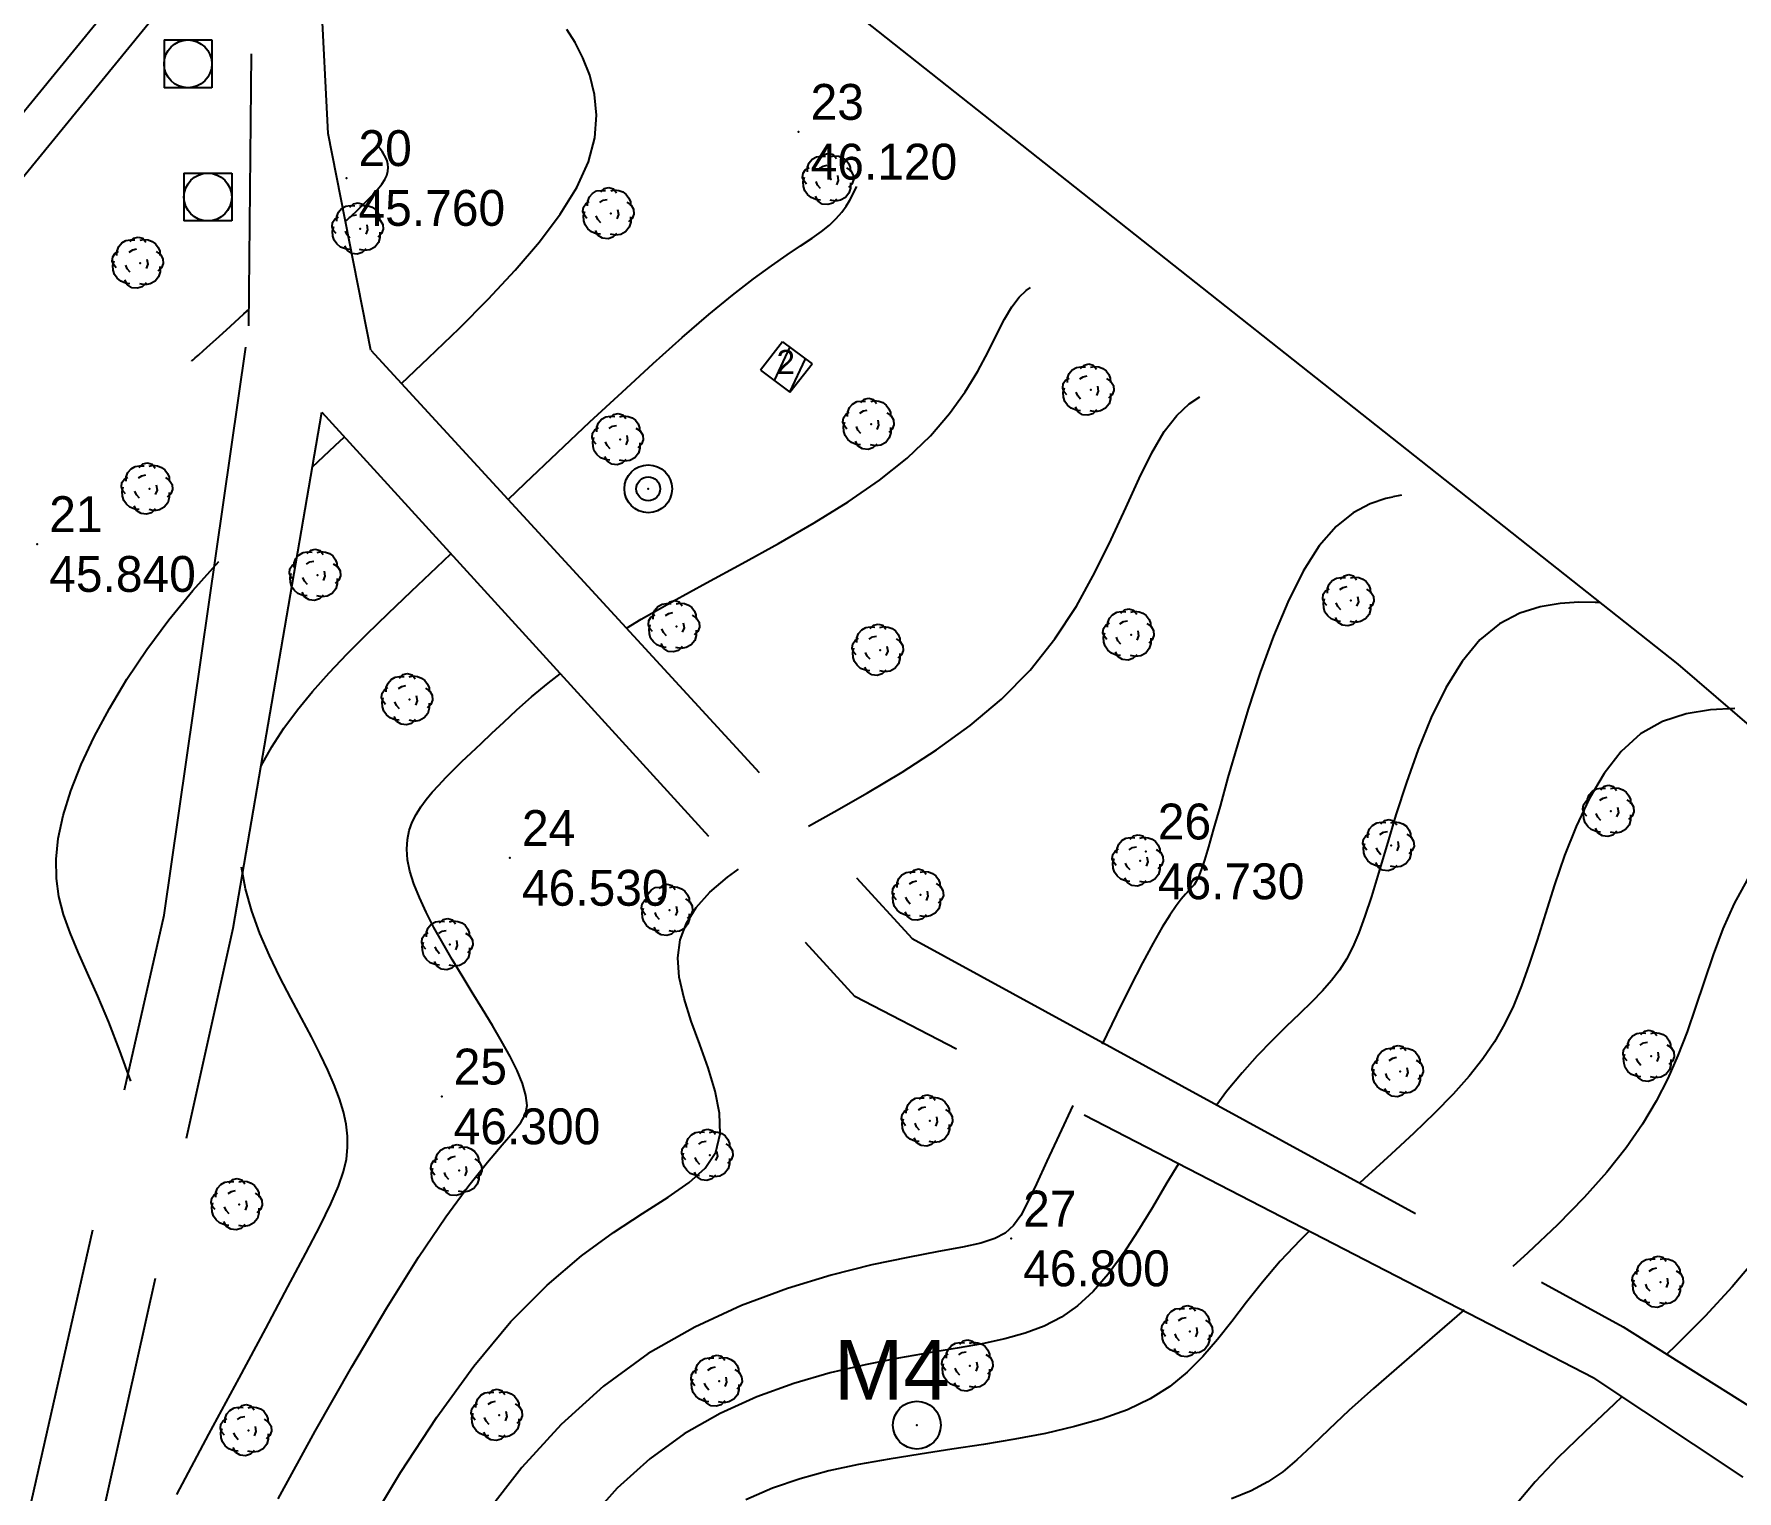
# Model space of a CAD drawing. Header units: metres. Extents: x 64 to 796628, y 142 to 671743.
# Drawn here: x 364392.7 to 364463.9, y 376417.8 to 376478.8 of the extents above; entities that cross this region are included whole.
import ezdxf
from ezdxf.enums import TextEntityAlignment as Align

# ---------------------------------------------------------------- set-up
doc = ezdxf.new("R2010")
doc.units = ezdxf.units.M
doc.header["$LTSCALE"] = 2
doc.linetypes.add('ACAD_ISO02W100', pattern=[15, 12, -3])
doc.linetypes.add('AXES', pattern=[50.8, 31.75, -6.35, 6.35, -6.35])
for name, color, linetype in [('Arbres', 100, 'Continuous'), ('CN_01_00', 32, 'Continuous'), ('CN_02_00', 26, 'Continuous'), ('construction', 1, 'Continuous'), ('piste', 7, 'ACAD_ISO02W100'), ('pointopo', 1, 'Continuous'), ('PUIT', 142, 'Continuous'), ('regard', 7, 'Continuous'), ('TopoAlt', 32, 'Continuous'), ('TOPOJIS', 32, 'Continuous'), ('TopoMat', 7, 'Continuous'), ('toponymie', 7, 'Continuous')]:
    doc.layers.add(name, color=color, linetype=linetype)
doc.layers.add('limite zone', color=7, linetype='AXES', lineweight=25)
doc.layers.add('ROUTE', color=7, linetype='Continuous', lineweight=25)

# ---------------------------------------------------------------- blocks, each defined once
blk = doc.blocks.new('A$C0E9032BD')
for p, q in [((-1, 1), (1, 1)), ((-1, 1), (-1, -1)), ((1, 1), (1, -1)), ((1, -1), (-1, -1))]:
    blk.add_line(p, q)
blk.add_circle((0, 0), 1)
blk.add_circle((0, 0), 1)
blk = doc.blocks.new('A$C02EA75E3')
for radius in [1, 0.5]:
    blk.add_circle((0, 0), radius)
blk = doc.blocks.new('A$C79051592')
blk.add_point((0, 0))
blk = doc.blocks.new('ARBRE')
blk.add_point((364420.31, 376331.7))
at = {"layer": 'Arbres'}
for p, q in [((364419.407, 376332.392), (364419.535, 376332.543)), ((364419.535, 376332.543), (364419.711, 376332.645)), ((364419.711, 376332.645), (364419.894, 376332.67)), ((364419.883, 376332.603), (364420.03, 376332.744)), ((364419.894, 376332.67), (364420.086, 376332.666)), ((364420.03, 376332.744), (364420.224, 376332.788)), ((364420.224, 376332.788), (364420.415, 376332.736)), ((364420.298, 376332.652), (364420.462, 376332.687)), ((364420.415, 376332.736), (364420.546, 376332.57)), ((364420.462, 376332.687), (364420.644, 376332.664)), ((364420.644, 376332.664), (364420.807, 376332.602)), ((364420.807, 376332.602), (364420.949, 376332.503)), ((364420.949, 376332.503), (364421.061, 376332.347)), ((364419.134, 376331.782), (364419.157, 376331.964)), ((364419.157, 376331.964), (364419.256, 376332.106)), ((364419.159, 376331.599), (364419.211, 376331.79)), ((364419.256, 376332.106), (364419.403, 376332.199)), ((364419.331, 376332.018), (364419.336, 376332.211)), ((364419.336, 376332.211), (364419.407, 376332.392)), ((364419.845, 376332.161), (364419.991, 376332.254)), ((364419.991, 376332.254), (364420.155, 376332.289)), ((364420.589, 376331.866), (364420.623, 376331.654)), ((364420.971, 376332.176), (364421.151, 376332.056)), ((364421.061, 376332.347), (364421.125, 376332.191)), ((364421.125, 376332.191), (364421.131, 376332.018)), ((364421.151, 376332.056), (364421.253, 376331.881)), ((364421.253, 376331.881), (364421.268, 376331.678)), ((364419.198, 376331.627), (364419.134, 376331.782)), ((364419.174, 376331.396), (364419.159, 376331.599)), ((364419.228, 376331.222), (364419.174, 376331.396)), ((364419.301, 376331.499), (364419.198, 376331.627)), ((364419.34, 376331.065), (364419.228, 376331.222)), ((364419.762, 376331.451), (364419.698, 376331.606)), ((364419.884, 376331.314), (364419.762, 376331.451)), ((364420.623, 376331.654), (364420.551, 376331.473)), ((364421.073, 376331.125), (364420.925, 376330.935)), ((364421.197, 376331.497), (364421.049, 376331.356)), ((364421.135, 376331.335), (364421.073, 376331.125)), ((364421.131, 376331.556), (364421.135, 376331.335)), ((364421.268, 376331.678), (364421.197, 376331.497)), ((364419.491, 376330.937), (364419.34, 376331.065)), ((364419.691, 376330.856), (364419.491, 376330.937)), ((364419.777, 376330.787), (364419.666, 376330.991)), ((364419.874, 376330.833), (364419.691, 376330.856)), ((364419.957, 376330.667), (364419.777, 376330.787)), ((364420.187, 376330.643), (364419.957, 376330.667)), ((364420.391, 376330.706), (364420.187, 376330.643)), ((364420.508, 376330.79), (364420.288, 376330.833)), ((364420.548, 376330.866), (364420.391, 376330.706)), ((364420.72, 376330.824), (364420.508, 376330.79)), ((364420.925, 376330.935), (364420.72, 376330.824))]:
    blk.add_line(p, q, dxfattribs=at)
at = {"layer": 'TopoMat'}
blk.add_blockref('A$C79051592', (364420.31, 376331.7), dxfattribs=at)
blk = doc.blocks.new('TCPOINT')
at = {"color": 0}
blk.add_point((0, 0), dxfattribs=at)
at = {"layer": 'TopoAlt'}
blk.add_attdef('ALT', text='', height=1.5, dxfattribs=at).set_placement((0.5, -0.5), align=Align.TOP_LEFT)
at = {"layer": 'TopoMat'}
blk.add_attdef('MAT', (0.5, 0.5), '', height=1.5, dxfattribs=at)

msp = doc.modelspace()

# ---------------------------------------------------------------- hatches: boundary and pattern name
at = {"layer": 'construction'}
h = msp.add_hatch(dxfattribs=at)
h.set_pattern_fill('ANSI31', color=256, scale=0.25, angle=20, style=0)
h.paths.add_polyline_path([(364424.319, 376463.791), (364425.251, 376464.972), (364424.011, 376465.891), (364423.08, 376464.71)])
edge = h.paths.add_edge_path(flags=17)
edge.add_line((364423.08, 376464.71), (364424.319, 376463.791))
h = msp.add_hatch(dxfattribs=at)
h.set_pattern_fill('ANSI31', color=256, scale=0.25, angle=20, style=0)
h.paths.add_polyline_path([(364424.319, 376463.791), (364425.251, 376464.972), (364424.011, 376465.891), (364423.08, 376464.71)])
edge = h.paths.add_edge_path(flags=17)
edge.add_line((364423.08, 376464.71), (364424.319, 376463.791))
h = msp.add_hatch(dxfattribs=at)
h.set_pattern_fill('ANSI31', color=256, scale=0.25, angle=20, style=0)
h.paths.add_polyline_path([(364424.319, 376463.791), (364425.251, 376464.972), (364424.011, 376465.891), (364423.08, 376464.71)])
edge = h.paths.add_edge_path(flags=17)
edge.add_line((364423.08, 376464.71), (364424.319, 376463.791))

# ---------------------------------------------------------------- linework, layer by layer
at = {"layer": 'CN_01_00', "flags": 128}
for points, elevation in [([(364405.724, 376470.938), (364405.773, 376470.983), (364406.195, 376471.378), (364406.549, 376471.719), (364406.838, 376472.012), (364407.068, 376472.265), (364407.244, 376472.486), (364407.371, 376472.682), (364407.454, 376472.861), (364407.499, 376473.029), (364407.511, 376473.187), (364407.497, 376473.333), (364407.463, 376473.466), (364407.415, 376473.587), (364407.36, 376473.693), (364407.304, 376473.784), (364407.253, 376473.86), (364407.212, 376473.919), (364407.182, 376473.963), (364407.16, 376473.995), (364407.145, 376474.016), (364407.136, 376474.029), (364407.132, 376474.036), (364407.13, 376474.038), (364407.13, 376474.039)], 45.8), ([(364405.724, 376470.938), (364405.773, 376470.983), (364406.195, 376471.378), (364406.549, 376471.719), (364406.838, 376472.012), (364407.068, 376472.265), (364407.244, 376472.486), (364407.371, 376472.682), (364407.454, 376472.861), (364407.499, 376473.029), (364407.511, 376473.187), (364407.497, 376473.333), (364407.463, 376473.466), (364407.415, 376473.587), (364407.36, 376473.693), (364407.304, 376473.784), (364407.253, 376473.86), (364407.212, 376473.919), (364407.182, 376473.963), (364407.16, 376473.995), (364407.145, 376474.016), (364407.136, 376474.029), (364407.132, 376474.036), (364407.13, 376474.038), (364407.13, 376474.039)], 45.8), ([(364405.724, 376470.938), (364405.773, 376470.983), (364406.195, 376471.378), (364406.549, 376471.719), (364406.838, 376472.012), (364407.068, 376472.265), (364407.244, 376472.486), (364407.371, 376472.682), (364407.454, 376472.861), (364407.499, 376473.029), (364407.511, 376473.187), (364407.497, 376473.333), (364407.463, 376473.466), (364407.415, 376473.587), (364407.36, 376473.693), (364407.304, 376473.784), (364407.253, 376473.86), (364407.212, 376473.919), (364407.182, 376473.963), (364407.16, 376473.995), (364407.145, 376474.016), (364407.136, 376474.029), (364407.132, 376474.036), (364407.13, 376474.038), (364407.13, 376474.039)], 45.8), ([(364412.531, 376459.303), (364413.246, 376459.983), (364414.594, 376461.264), (364415.953, 376462.546), (364417.294, 376463.798), (364418.589, 376464.986), (364419.81, 376466.079), (364420.928, 376467.043), (364421.921, 376467.856), (364422.792, 376468.529), (364423.55, 376469.083), (364424.206, 376469.538), (364424.767, 376469.915), (364425.244, 376470.234), (364425.645, 376470.516), (364425.98, 376470.783), (364426.257, 376471.049), (364426.485, 376471.315), (364426.671, 376471.574), (364426.823, 376471.822), (364426.947, 376472.054), (364427.051, 376472.263), (364427.121, 376472.399)], 46.2), ([(364412.531, 376459.303), (364413.246, 376459.983), (364414.594, 376461.264), (364415.953, 376462.546), (364417.294, 376463.798), (364418.589, 376464.986), (364419.81, 376466.079), (364420.928, 376467.043), (364421.921, 376467.856), (364422.792, 376468.529), (364423.55, 376469.083), (364424.206, 376469.538), (364424.767, 376469.915), (364425.244, 376470.234), (364425.645, 376470.516), (364425.98, 376470.783), (364426.257, 376471.049), (364426.485, 376471.315), (364426.671, 376471.574), (364426.823, 376471.822), (364426.947, 376472.054), (364427.051, 376472.263), (364427.121, 376472.399)], 46.2), ([(364412.531, 376459.303), (364413.246, 376459.983), (364414.594, 376461.264), (364415.953, 376462.546), (364417.294, 376463.798), (364418.589, 376464.986), (364419.81, 376466.079), (364420.928, 376467.043), (364421.921, 376467.856), (364422.792, 376468.529), (364423.55, 376469.083), (364424.206, 376469.538), (364424.767, 376469.915), (364425.244, 376470.234), (364425.645, 376470.516), (364425.98, 376470.783), (364426.257, 376471.049), (364426.485, 376471.315), (364426.671, 376471.574), (364426.823, 376471.822), (364426.947, 376472.054), (364427.051, 376472.263), (364427.121, 376472.399)], 46.2), ([(364417.486, 376453.919), (364418.09, 376454.291), (364419.404, 376455.042), (364420.829, 376455.823), (364422.32, 376456.633), (364423.834, 376457.469), (364425.325, 376458.329), (364426.75, 376459.211), (364428.064, 376460.114), (364429.224, 376461.033), (364430.195, 376461.966), (364430.993, 376462.896), (364431.644, 376463.804), (364432.174, 376464.672), (364432.609, 376465.481), (364432.974, 376466.212), (364433.296, 376466.848), (364433.601, 376467.368), (364433.908, 376467.762), (364434.208, 376468.049), (364434.376, 376468.174)], 46.4), ([(364417.486, 376453.919), (364418.09, 376454.291), (364419.404, 376455.042), (364420.829, 376455.823), (364422.32, 376456.633), (364423.834, 376457.469), (364425.325, 376458.329), (364426.75, 376459.211), (364428.064, 376460.114), (364429.224, 376461.033), (364430.195, 376461.966), (364430.993, 376462.896), (364431.644, 376463.804), (364432.174, 376464.672), (364432.609, 376465.481), (364432.974, 376466.212), (364433.296, 376466.848), (364433.601, 376467.368), (364433.908, 376467.762), (364434.208, 376468.049), (364434.376, 376468.174)], 46.4), ([(364417.486, 376453.919), (364418.09, 376454.291), (364419.404, 376455.042), (364420.829, 376455.823), (364422.32, 376456.633), (364423.834, 376457.469), (364425.325, 376458.329), (364426.75, 376459.211), (364428.064, 376460.114), (364429.224, 376461.033), (364430.195, 376461.966), (364430.993, 376462.896), (364431.644, 376463.804), (364432.174, 376464.672), (364432.609, 376465.481), (364432.974, 376466.212), (364433.296, 376466.848), (364433.601, 376467.368), (364433.908, 376467.762), (364434.208, 376468.049), (364434.376, 376468.174)], 46.4), ([(364399.297, 376465.095), (364399.299, 376465.097), (364399.315, 376465.111), (364399.357, 376465.149), (364399.439, 376465.223), (364399.575, 376465.346), (364399.777, 376465.529), (364400.059, 376465.784), (364400.435, 376466.124), (364400.911, 376466.555), (364401.47, 376467.062), (364401.687, 376467.258)], 45.8), ([(364399.297, 376465.095), (364399.299, 376465.097), (364399.315, 376465.111), (364399.357, 376465.149), (364399.439, 376465.223), (364399.575, 376465.346), (364399.777, 376465.529), (364400.059, 376465.784), (364400.435, 376466.124), (364400.911, 376466.555), (364401.47, 376467.062), (364401.687, 376467.258)], 45.8), ([(364399.297, 376465.095), (364399.299, 376465.097), (364399.315, 376465.111), (364399.357, 376465.149), (364399.439, 376465.223), (364399.575, 376465.346), (364399.777, 376465.529), (364400.059, 376465.784), (364400.435, 376466.124), (364400.911, 376466.555), (364401.47, 376467.062), (364401.687, 376467.258)], 45.8), ([(364425.101, 376445.644), (364426.164, 376446.24), (364427.568, 376447.037), (364429.011, 376447.898), (364430.453, 376448.832), (364431.853, 376449.849), (364433.17, 376450.956), (364434.363, 376452.164), (364435.403, 376453.473), (364436.301, 376454.848), (364437.08, 376456.249), (364437.763, 376457.632), (364438.371, 376458.955), (364438.926, 376460.176), (364439.453, 376461.253), (364439.972, 376462.143), (364440.5, 376462.818), (364441.023, 376463.302), (364441.469, 376463.598)], 46.6), ([(364425.101, 376445.644), (364426.164, 376446.24), (364427.568, 376447.037), (364429.011, 376447.898), (364430.453, 376448.832), (364431.853, 376449.849), (364433.17, 376450.956), (364434.363, 376452.164), (364435.403, 376453.473), (364436.301, 376454.848), (364437.08, 376456.249), (364437.763, 376457.632), (364438.371, 376458.955), (364438.926, 376460.176), (364439.453, 376461.253), (364439.972, 376462.143), (364440.5, 376462.818), (364441.023, 376463.302), (364441.469, 376463.598)], 46.6), ([(364425.101, 376445.644), (364426.164, 376446.24), (364427.568, 376447.037), (364429.011, 376447.898), (364430.453, 376448.832), (364431.853, 376449.849), (364433.17, 376450.956), (364434.363, 376452.164), (364435.403, 376453.473), (364436.301, 376454.848), (364437.08, 376456.249), (364437.763, 376457.632), (364438.371, 376458.955), (364438.926, 376460.176), (364439.453, 376461.253), (364439.972, 376462.143), (364440.5, 376462.818), (364441.023, 376463.302), (364441.469, 376463.598)], 46.6), ([(364449.527, 376459.406), (364449.246, 376459.348), (364448.589, 376459.121), (364447.889, 376458.746), (364447.173, 376458.177), (364446.466, 376457.37), (364445.788, 376456.3), (364445.147, 376455.015), (364444.548, 376453.58), (364443.994, 376452.062), (364443.49, 376450.527), (364443.039, 376449.04), (364442.645, 376447.67), (364442.313, 376446.48), (364442.044, 376445.522), (364441.83, 376444.78), (364441.662, 376444.221), (364441.527, 376443.814), (364441.417, 376443.528), (364441.32, 376443.33), (364441.226, 376443.188), (364441.124, 376443.072), (364441.006, 376442.949), (364440.863, 376442.796), (364440.687, 376442.588), (364440.472, 376442.304), (364440.21, 376441.919), (364439.893, 376441.41), (364439.516, 376440.753), (364439.069, 376439.926), (364438.552, 376438.916), (364437.98, 376437.764), (364437.376, 376436.519)], 46.8), ([(364449.527, 376459.406), (364449.246, 376459.348), (364448.589, 376459.121), (364447.889, 376458.746), (364447.173, 376458.177), (364446.466, 376457.37), (364445.788, 376456.3), (364445.147, 376455.015), (364444.548, 376453.58), (364443.994, 376452.062), (364443.49, 376450.527), (364443.039, 376449.04), (364442.645, 376447.67), (364442.313, 376446.48), (364442.044, 376445.522), (364441.83, 376444.78), (364441.662, 376444.221), (364441.527, 376443.814), (364441.417, 376443.528), (364441.32, 376443.33), (364441.226, 376443.188), (364441.124, 376443.072), (364441.006, 376442.949), (364440.863, 376442.796), (364440.687, 376442.588), (364440.472, 376442.304), (364440.21, 376441.919), (364439.893, 376441.41), (364439.516, 376440.753), (364439.069, 376439.926), (364438.552, 376438.916), (364437.98, 376437.764), (364437.376, 376436.519)], 46.8), ([(364449.527, 376459.406), (364449.246, 376459.348), (364448.589, 376459.121), (364447.889, 376458.746), (364447.173, 376458.177), (364446.466, 376457.37), (364445.788, 376456.3), (364445.147, 376455.015), (364444.548, 376453.58), (364443.994, 376452.062), (364443.49, 376450.527), (364443.039, 376449.04), (364442.645, 376447.67), (364442.313, 376446.48), (364442.044, 376445.522), (364441.83, 376444.78), (364441.662, 376444.221), (364441.527, 376443.814), (364441.417, 376443.528), (364441.32, 376443.33), (364441.226, 376443.188), (364441.124, 376443.072), (364441.006, 376442.949), (364440.863, 376442.796), (364440.687, 376442.588), (364440.472, 376442.304), (364440.21, 376441.919), (364439.893, 376441.41), (364439.516, 376440.753), (364439.069, 376439.926), (364438.552, 376438.916), (364437.98, 376437.764), (364437.376, 376436.519)], 46.8), ([(364449.902, 376459.478), (364449.838, 376459.47), (364449.542, 376459.409)], 46.8), ([(364449.902, 376459.478), (364449.838, 376459.47), (364449.542, 376459.409)], 46.8), ([(364449.902, 376459.478), (364449.838, 376459.47), (364449.542, 376459.409)], 46.8), ([(364402.181, 376448.121), (364402.198, 376448.16), (364402.637, 376448.955), (364403.147, 376449.737), (364403.72, 376450.51), (364404.349, 376451.277), (364405.037, 376452.05), (364405.789, 376452.842), (364406.61, 376453.667), (364407.506, 376454.538), (364408.482, 376455.467), (364409.544, 376456.469), (364410.134, 376457.027)], 46.2), ([(364402.181, 376448.121), (364402.198, 376448.16), (364402.637, 376448.955), (364403.147, 376449.737), (364403.72, 376450.51), (364404.349, 376451.277), (364405.037, 376452.05), (364405.789, 376452.842), (364406.61, 376453.667), (364407.506, 376454.538), (364408.482, 376455.467), (364409.544, 376456.469), (364410.134, 376457.027)], 46.2), ([(364402.181, 376448.121), (364402.198, 376448.16), (364402.637, 376448.955), (364403.147, 376449.737), (364403.72, 376450.51), (364404.349, 376451.277), (364405.037, 376452.05), (364405.789, 376452.842), (364406.61, 376453.667), (364407.506, 376454.538), (364408.482, 376455.467), (364409.544, 376456.469), (364410.134, 376457.027)], 46.2), ([(364402.912, 376417.512), (364404.46, 376420.332), (364405.994, 376423.029), (364407.454, 376425.493), (364408.779, 376427.612), (364409.921, 376429.304), (364410.877, 376430.607), (364411.66, 376431.585), (364412.278, 376432.307), (364412.742, 376432.839), (364413.064, 376433.247), (364413.252, 376433.597), (364413.318, 376433.957), (364413.273, 376434.381), (364413.129, 376434.871), (364412.903, 376435.418), (364412.607, 376436.013), (364412.257, 376436.646), (364411.867, 376437.309), (364411.451, 376437.991), (364411.024, 376438.684), (364410.599, 376439.379), (364410.185, 376440.068), (364409.791, 376440.747), (364409.426, 376441.408), (364409.098, 376442.045), (364408.815, 376442.653), (364408.587, 376443.225), (364408.421, 376443.755), (364408.323, 376444.239), (364408.29, 376444.68), (364408.316, 376445.085), (364408.394, 376445.458), (364408.519, 376445.806), (364408.683, 376446.134), (364408.88, 376446.448), (364409.105, 376446.753), (364409.353, 376447.056), (364409.624, 376447.36), (364409.92, 376447.672), (364410.244, 376447.997), (364410.597, 376448.34), (364410.982, 376448.706), (364411.4, 376449.101), (364411.853, 376449.53), (364412.347, 376449.996), (364412.893, 376450.501), (364413.506, 376451.044), (364414.2, 376451.623), (364414.706, 376452.016)], 46.4), ([(364402.912, 376417.512), (364404.46, 376420.332), (364405.994, 376423.029), (364407.454, 376425.493), (364408.779, 376427.612), (364409.921, 376429.304), (364410.877, 376430.607), (364411.66, 376431.585), (364412.278, 376432.307), (364412.742, 376432.839), (364413.064, 376433.247), (364413.252, 376433.597), (364413.318, 376433.957), (364413.273, 376434.381), (364413.129, 376434.871), (364412.903, 376435.418), (364412.607, 376436.013), (364412.257, 376436.646), (364411.867, 376437.309), (364411.451, 376437.991), (364411.024, 376438.684), (364410.599, 376439.379), (364410.185, 376440.068), (364409.791, 376440.747), (364409.426, 376441.408), (364409.098, 376442.045), (364408.815, 376442.653), (364408.587, 376443.225), (364408.421, 376443.755), (364408.323, 376444.239), (364408.29, 376444.68), (364408.316, 376445.085), (364408.394, 376445.458), (364408.519, 376445.806), (364408.683, 376446.134), (364408.88, 376446.448), (364409.105, 376446.753), (364409.353, 376447.056), (364409.624, 376447.36), (364409.92, 376447.672), (364410.244, 376447.997), (364410.597, 376448.34), (364410.982, 376448.706), (364411.4, 376449.101), (364411.853, 376449.53), (364412.347, 376449.996), (364412.893, 376450.501), (364413.506, 376451.044), (364414.2, 376451.623), (364414.706, 376452.016)], 46.4), ([(364402.912, 376417.512), (364404.46, 376420.332), (364405.994, 376423.029), (364407.454, 376425.493), (364408.779, 376427.612), (364409.921, 376429.304), (364410.877, 376430.607), (364411.66, 376431.585), (364412.278, 376432.307), (364412.742, 376432.839), (364413.064, 376433.247), (364413.252, 376433.597), (364413.318, 376433.957), (364413.273, 376434.381), (364413.129, 376434.871), (364412.903, 376435.418), (364412.607, 376436.013), (364412.257, 376436.646), (364411.867, 376437.309), (364411.451, 376437.991), (364411.024, 376438.684), (364410.599, 376439.379), (364410.185, 376440.068), (364409.791, 376440.747), (364409.426, 376441.408), (364409.098, 376442.045), (364408.815, 376442.653), (364408.587, 376443.225), (364408.421, 376443.755), (364408.323, 376444.239), (364408.29, 376444.68), (364408.316, 376445.085), (364408.394, 376445.458), (364408.519, 376445.806), (364408.683, 376446.134), (364408.88, 376446.448), (364409.105, 376446.753), (364409.353, 376447.056), (364409.624, 376447.36), (364409.92, 376447.672), (364410.244, 376447.997), (364410.597, 376448.34), (364410.982, 376448.706), (364411.4, 376449.101), (364411.853, 376449.53), (364412.347, 376449.996), (364412.893, 376450.501), (364413.506, 376451.044), (364414.2, 376451.623), (364414.706, 376452.016)], 46.4), ([(364463.846, 376450.562), (364462.835, 376450.51), (364461.815, 376450.341), (364460.827, 376450.017), (364459.91, 376449.501), (364459.096, 376448.767), (364458.382, 376447.848), (364457.758, 376446.786), (364457.211, 376445.625), (364456.731, 376444.409), (364456.306, 376443.182), (364455.925, 376441.989), (364455.577, 376440.872), (364455.248, 376439.865), (364454.923, 376438.958), (364454.584, 376438.13), (364454.214, 376437.359), (364453.795, 376436.624), (364453.31, 376435.905), (364452.741, 376435.179), (364452.07, 376434.427), (364451.288, 376433.63), (364450.415, 376432.795), (364449.479, 376431.928), (364448.507, 376431.04), (364448.157, 376430.717)], 47.2), ([(364463.846, 376450.562), (364462.835, 376450.51), (364461.815, 376450.341), (364460.827, 376450.017), (364459.91, 376449.501), (364459.096, 376448.767), (364458.382, 376447.848), (364457.758, 376446.786), (364457.211, 376445.625), (364456.731, 376444.409), (364456.306, 376443.182), (364455.925, 376441.989), (364455.577, 376440.872), (364455.248, 376439.865), (364454.923, 376438.958), (364454.584, 376438.13), (364454.214, 376437.359), (364453.795, 376436.624), (364453.31, 376435.905), (364452.741, 376435.179), (364452.07, 376434.427), (364451.288, 376433.63), (364450.415, 376432.795), (364449.479, 376431.928), (364448.507, 376431.04), (364448.157, 376430.717)], 47.2), ([(364463.846, 376450.562), (364462.835, 376450.51), (364461.815, 376450.341), (364460.827, 376450.017), (364459.91, 376449.501), (364459.096, 376448.767), (364458.382, 376447.848), (364457.758, 376446.786), (364457.211, 376445.625), (364456.731, 376444.409), (364456.306, 376443.182), (364455.925, 376441.989), (364455.577, 376440.872), (364455.248, 376439.865), (364454.923, 376438.958), (364454.584, 376438.13), (364454.214, 376437.359), (364453.795, 376436.624), (364453.31, 376435.905), (364452.741, 376435.179), (364452.07, 376434.427), (364451.288, 376433.63), (364450.415, 376432.795), (364449.479, 376431.928), (364448.507, 376431.04), (364448.157, 376430.717)], 47.2), ([(364468.778, 376446.138), (364467.653, 376445.937), (364466.631, 376445.566), (364465.75, 376445.001), (364465, 376444.264), (364464.363, 376443.389), (364463.82, 376442.406), (364463.352, 376441.35), (364462.94, 376440.253), (364462.565, 376439.148), (364462.208, 376438.068), (364461.85, 376437.037), (364461.47, 376436.048), (364461.046, 376435.085), (364460.558, 376434.132), (364459.985, 376433.173), (364459.305, 376432.192), (364458.498, 376431.175), (364457.543, 376430.104), (364456.429, 376428.971), (364455.191, 376427.794), (364454.561, 376427.222)], 47.4), ([(364468.778, 376446.138), (364467.653, 376445.937), (364466.631, 376445.566), (364465.75, 376445.001), (364465, 376444.264), (364464.363, 376443.389), (364463.82, 376442.406), (364463.352, 376441.35), (364462.94, 376440.253), (364462.565, 376439.148), (364462.208, 376438.068), (364461.85, 376437.037), (364461.47, 376436.048), (364461.046, 376435.085), (364460.558, 376434.132), (364459.985, 376433.173), (364459.305, 376432.192), (364458.498, 376431.175), (364457.543, 376430.104), (364456.429, 376428.971), (364455.191, 376427.794), (364454.561, 376427.222)], 47.4), ([(364468.778, 376446.138), (364467.653, 376445.937), (364466.631, 376445.566), (364465.75, 376445.001), (364465, 376444.264), (364464.363, 376443.389), (364463.82, 376442.406), (364463.352, 376441.35), (364462.94, 376440.253), (364462.565, 376439.148), (364462.208, 376438.068), (364461.85, 376437.037), (364461.47, 376436.048), (364461.046, 376435.085), (364460.558, 376434.132), (364459.985, 376433.173), (364459.305, 376432.192), (364458.498, 376431.175), (364457.543, 376430.104), (364456.429, 376428.971), (364455.191, 376427.794), (364454.561, 376427.222)], 47.4), ([(364398.663, 376417.69), (364400.008, 376420.21), (364401.268, 376422.556), (364402.386, 376424.633), (364403.318, 376426.367), (364404.07, 376427.783), (364404.66, 376428.927), (364405.106, 376429.845), (364405.425, 376430.584), (364405.638, 376431.191), (364405.76, 376431.712), (364405.811, 376432.194), (364405.805, 376432.676), (364405.746, 376433.172), (364405.635, 376433.69), (364405.47, 376434.235), (364405.254, 376434.815), (364404.987, 376435.437), (364404.668, 376436.107), (364404.298, 376436.832), (364403.881, 376437.616), (364403.436, 376438.452), (364402.983, 376439.328), (364402.544, 376440.233), (364402.142, 376441.157), (364401.798, 376442.087), (364401.533, 376443.014), (364401.37, 376443.927)], 46.2), ([(364398.663, 376417.69), (364400.008, 376420.21), (364401.268, 376422.556), (364402.386, 376424.633), (364403.318, 376426.367), (364404.07, 376427.783), (364404.66, 376428.927), (364405.106, 376429.845), (364405.425, 376430.584), (364405.638, 376431.191), (364405.76, 376431.712), (364405.811, 376432.194), (364405.805, 376432.676), (364405.746, 376433.172), (364405.635, 376433.69), (364405.47, 376434.235), (364405.254, 376434.815), (364404.987, 376435.437), (364404.668, 376436.107), (364404.298, 376436.832), (364403.881, 376437.616), (364403.436, 376438.452), (364402.983, 376439.328), (364402.544, 376440.233), (364402.142, 376441.157), (364401.798, 376442.087), (364401.533, 376443.014), (364401.37, 376443.927)], 46.2), ([(364398.663, 376417.69), (364400.008, 376420.21), (364401.268, 376422.556), (364402.386, 376424.633), (364403.318, 376426.367), (364404.07, 376427.783), (364404.66, 376428.927), (364405.106, 376429.845), (364405.425, 376430.584), (364405.638, 376431.191), (364405.76, 376431.712), (364405.811, 376432.194), (364405.805, 376432.676), (364405.746, 376433.172), (364405.635, 376433.69), (364405.47, 376434.235), (364405.254, 376434.815), (364404.987, 376435.437), (364404.668, 376436.107), (364404.298, 376436.832), (364403.881, 376437.616), (364403.436, 376438.452), (364402.983, 376439.328), (364402.544, 376440.233), (364402.142, 376441.157), (364401.798, 376442.087), (364401.533, 376443.014), (364401.37, 376443.927)], 46.2), ([(364406.58, 376416.192), (364408.028, 376418.604), (364409.546, 376420.922), (364411.098, 376423.056), (364412.646, 376424.918), (364414.155, 376426.443), (364415.594, 376427.667), (364416.937, 376428.648), (364418.155, 376429.446), (364419.219, 376430.122), (364420.103, 376430.734), (364420.778, 376431.343), (364421.215, 376432.009), (364421.401, 376432.776), (364421.375, 376433.634), (364421.188, 376434.559), (364420.894, 376435.526), (364420.544, 376436.51), (364420.191, 376437.487), (364419.888, 376438.433), (364419.687, 376439.321), (364419.631, 376440.135), (364419.731, 376440.883), (364419.987, 376441.579), (364420.4, 376442.238), (364420.97, 376442.875), (364421.699, 376443.505), (364422.166, 376443.84)], 46.6), ([(364406.58, 376416.192), (364408.028, 376418.604), (364409.546, 376420.922), (364411.098, 376423.056), (364412.646, 376424.918), (364414.155, 376426.443), (364415.594, 376427.667), (364416.937, 376428.648), (364418.155, 376429.446), (364419.219, 376430.122), (364420.103, 376430.734), (364420.778, 376431.343), (364421.215, 376432.009), (364421.401, 376432.776), (364421.375, 376433.634), (364421.188, 376434.559), (364420.894, 376435.526), (364420.544, 376436.51), (364420.191, 376437.487), (364419.888, 376438.433), (364419.687, 376439.321), (364419.631, 376440.135), (364419.731, 376440.883), (364419.987, 376441.579), (364420.4, 376442.238), (364420.97, 376442.875), (364421.699, 376443.505), (364422.166, 376443.84)], 46.6), ([(364406.58, 376416.192), (364408.028, 376418.604), (364409.546, 376420.922), (364411.098, 376423.056), (364412.646, 376424.918), (364414.155, 376426.443), (364415.594, 376427.667), (364416.937, 376428.648), (364418.155, 376429.446), (364419.219, 376430.122), (364420.103, 376430.734), (364420.778, 376431.343), (364421.215, 376432.009), (364421.401, 376432.776), (364421.375, 376433.634), (364421.188, 376434.559), (364420.894, 376435.526), (364420.544, 376436.51), (364420.191, 376437.487), (364419.888, 376438.433), (364419.687, 376439.321), (364419.631, 376440.135), (364419.731, 376440.883), (364419.987, 376441.579), (364420.4, 376442.238), (364420.97, 376442.875), (364421.699, 376443.505), (364422.166, 376443.84)], 46.6), ([(364473.858, 376441.732), (364473.353, 376441.631), (364472.403, 376441.235), (364471.617, 376440.681), (364470.968, 376439.991), (364470.429, 376439.188), (364469.973, 376438.291), (364469.574, 376437.324), (364469.205, 376436.308), (364468.84, 376435.264), (364468.453, 376434.21), (364468.027, 376433.147), (364467.546, 376432.07), (364466.993, 376430.977), (364466.353, 376429.864), (364465.609, 376428.727), (364464.745, 376427.563), (364463.746, 376426.368), (364462.606, 376425.143), (364461.367, 376423.904), (364461.002, 376423.554)], 47.6), ([(364473.858, 376441.732), (364473.353, 376441.631), (364472.403, 376441.235), (364471.617, 376440.681), (364470.968, 376439.991), (364470.429, 376439.188), (364469.973, 376438.291), (364469.574, 376437.324), (364469.205, 376436.308), (364468.84, 376435.264), (364468.453, 376434.21), (364468.027, 376433.147), (364467.546, 376432.07), (364466.993, 376430.977), (364466.353, 376429.864), (364465.609, 376428.727), (364464.745, 376427.563), (364463.746, 376426.368), (364462.606, 376425.143), (364461.367, 376423.904), (364461.002, 376423.554)], 47.6), ([(364473.858, 376441.732), (364473.353, 376441.631), (364472.403, 376441.235), (364471.617, 376440.681), (364470.968, 376439.991), (364470.429, 376439.188), (364469.973, 376438.291), (364469.574, 376437.324), (364469.205, 376436.308), (364468.84, 376435.264), (364468.453, 376434.21), (364468.027, 376433.147), (364467.546, 376432.07), (364466.993, 376430.977), (364466.353, 376429.864), (364465.609, 376428.727), (364464.745, 376427.563), (364463.746, 376426.368), (364462.606, 376425.143), (364461.367, 376423.904), (364461.002, 376423.554)], 47.6), ([(364436.158, 376433.953), (364435.587, 376432.734), (364435.071, 376431.626), (364434.631, 376430.678), (364434.278, 376429.929), (364433.976, 376429.358), (364433.675, 376428.933), (364433.33, 376428.621), (364432.89, 376428.39), (364432.309, 376428.205), (364431.539, 376428.035), (364430.531, 376427.846), (364429.255, 376427.606), (364427.742, 376427.288), (364426.044, 376426.864), (364424.211, 376426.308), (364422.291, 376425.593), (364420.335, 376424.692), (364418.392, 376423.578), (364416.514, 376422.224), (364414.742, 376420.619), (364413.098, 376418.814), (364411.596, 376416.877)], 46.8), ([(364436.158, 376433.953), (364435.587, 376432.734), (364435.071, 376431.626), (364434.631, 376430.678), (364434.278, 376429.929), (364433.976, 376429.358), (364433.675, 376428.933), (364433.33, 376428.621), (364432.89, 376428.39), (364432.309, 376428.205), (364431.539, 376428.035), (364430.531, 376427.846), (364429.255, 376427.606), (364427.742, 376427.288), (364426.044, 376426.864), (364424.211, 376426.308), (364422.291, 376425.593), (364420.335, 376424.692), (364418.392, 376423.578), (364416.514, 376422.224), (364414.742, 376420.619), (364413.098, 376418.814), (364411.596, 376416.877)], 46.8), ([(364436.158, 376433.953), (364435.587, 376432.734), (364435.071, 376431.626), (364434.631, 376430.678), (364434.278, 376429.929), (364433.976, 376429.358), (364433.675, 376428.933), (364433.33, 376428.621), (364432.89, 376428.39), (364432.309, 376428.205), (364431.539, 376428.035), (364430.531, 376427.846), (364429.255, 376427.606), (364427.742, 376427.288), (364426.044, 376426.864), (364424.211, 376426.308), (364422.291, 376425.593), (364420.335, 376424.692), (364418.392, 376423.578), (364416.514, 376422.224), (364414.742, 376420.619), (364413.098, 376418.814), (364411.596, 376416.877)], 46.8), ([(364446.035, 376428.7), (364445.661, 376428.329), (364444.828, 376427.44), (364444.09, 376426.572), (364443.427, 376425.733), (364442.81, 376424.929), (364442.209, 376424.167), (364441.596, 376423.455), (364440.941, 376422.799), (364440.214, 376422.206), (364439.387, 376421.683), (364438.438, 376421.234), (364437.379, 376420.851), (364436.228, 376420.525), (364435.004, 376420.245), (364433.728, 376420), (364432.417, 376419.781), (364431.09, 376419.577), (364429.768, 376419.377), (364428.467, 376419.171), (364427.193, 376418.942), (364425.951, 376418.674), (364424.747, 376418.348), (364423.585, 376417.949), (364422.469, 376417.458)], 47.2), ([(364446.035, 376428.7), (364445.661, 376428.329), (364444.828, 376427.44), (364444.09, 376426.572), (364443.427, 376425.733), (364442.81, 376424.929), (364442.209, 376424.167), (364441.596, 376423.455), (364440.941, 376422.799), (364440.214, 376422.206), (364439.387, 376421.683), (364438.438, 376421.234), (364437.379, 376420.851), (364436.228, 376420.525), (364435.004, 376420.245), (364433.728, 376420), (364432.417, 376419.781), (364431.09, 376419.577), (364429.768, 376419.377), (364428.467, 376419.171), (364427.193, 376418.942), (364425.951, 376418.674), (364424.747, 376418.348), (364423.585, 376417.949), (364422.469, 376417.458)], 47.2), ([(364446.035, 376428.7), (364445.661, 376428.329), (364444.828, 376427.44), (364444.09, 376426.572), (364443.427, 376425.733), (364442.81, 376424.929), (364442.209, 376424.167), (364441.596, 376423.455), (364440.941, 376422.799), (364440.214, 376422.206), (364439.387, 376421.683), (364438.438, 376421.234), (364437.379, 376420.851), (364436.228, 376420.525), (364435.004, 376420.245), (364433.728, 376420), (364432.417, 376419.781), (364431.09, 376419.577), (364429.768, 376419.377), (364428.467, 376419.171), (364427.193, 376418.942), (364425.951, 376418.674), (364424.747, 376418.348), (364423.585, 376417.949), (364422.469, 376417.458)], 47.2), ([(364452.525, 376425.408), (364451.188, 376424.248), (364449.91, 376423.143), (364448.734, 376422.119), (364447.708, 376421.199), (364446.86, 376420.403), (364446.152, 376419.721), (364445.529, 376419.138), (364444.936, 376418.641), (364444.318, 376418.212), (364443.621, 376417.838), (364442.789, 376417.503)], 47.4), ([(364452.525, 376425.408), (364451.188, 376424.248), (364449.91, 376423.143), (364448.734, 376422.119), (364447.708, 376421.199), (364446.86, 376420.403), (364446.152, 376419.721), (364445.529, 376419.138), (364444.936, 376418.641), (364444.318, 376418.212), (364443.621, 376417.838), (364442.789, 376417.503)], 47.4), ([(364452.525, 376425.408), (364451.188, 376424.248), (364449.91, 376423.143), (364448.734, 376422.119), (364447.708, 376421.199), (364446.86, 376420.403), (364446.152, 376419.721), (364445.529, 376419.138), (364444.936, 376418.641), (364444.318, 376418.212), (364443.621, 376417.838), (364442.789, 376417.503)], 47.4), ([(364459.122, 376421.771), (364458.797, 376421.465), (364457.569, 376420.307), (364456.45, 376419.217), (364455.491, 376418.215), (364454.743, 376417.323)], 47.6), ([(364459.122, 376421.771), (364458.797, 376421.465), (364457.569, 376420.307), (364456.45, 376419.217), (364455.491, 376418.215), (364454.743, 376417.323)], 47.6), ([(364459.122, 376421.771), (364458.797, 376421.465), (364457.569, 376420.307), (364456.45, 376419.217), (364455.491, 376418.215), (364454.743, 376417.323)], 47.6)]:
    msp.add_lwpolyline(points, dxfattribs=dict(at, elevation=elevation))
at = {"layer": 'CN_01_00'}
msp.add_point((364418.39, 376459.75), dxfattribs=at)
msp.add_point((364418.39, 376459.75), dxfattribs=at)
msp.add_point((364418.39, 376459.75), dxfattribs=at)
at = {"layer": 'CN_02_00', "flags": 128}
for points, elevation in [([(364408.066, 376464.155), (364409.203, 376465.228), (364410.479, 376466.461), (364411.697, 376467.687), (364412.827, 376468.899), (364413.841, 376470.086), (364414.709, 376471.241), (364415.402, 376472.356), (364415.892, 376473.421), (364416.16, 376474.428), (364416.232, 376475.372), (364416.147, 376476.248), (364415.943, 376477.05), (364415.656, 376477.772), (364415.326, 376478.41), (364414.989, 376478.958)], 46), ([(364408.066, 376464.155), (364409.203, 376465.228), (364410.479, 376466.461), (364411.697, 376467.687), (364412.827, 376468.899), (364413.841, 376470.086), (364414.709, 376471.241), (364415.402, 376472.356), (364415.892, 376473.421), (364416.16, 376474.428), (364416.232, 376475.372), (364416.147, 376476.248), (364415.943, 376477.05), (364415.656, 376477.772), (364415.326, 376478.41), (364414.989, 376478.958)], 46), ([(364408.066, 376464.155), (364409.203, 376465.228), (364410.479, 376466.461), (364411.697, 376467.687), (364412.827, 376468.899), (364413.841, 376470.086), (364414.709, 376471.241), (364415.402, 376472.356), (364415.892, 376473.421), (364416.16, 376474.428), (364416.232, 376475.372), (364416.147, 376476.248), (364415.943, 376477.05), (364415.656, 376477.772), (364415.326, 376478.41), (364414.989, 376478.958)], 46), ([(364404.335, 376460.65), (364405.291, 376461.558), (364405.674, 376461.916)], 46), ([(364404.335, 376460.65), (364405.291, 376461.558), (364405.674, 376461.916)], 46), ([(364404.335, 376460.65), (364405.291, 376461.558), (364405.674, 376461.916)], 46), ([(364396.743, 376434.969), (364396.288, 376436.248), (364395.818, 376437.439), (364395.357, 376438.526), (364394.926, 376439.498), (364394.537, 376440.373), (364394.203, 376441.18), (364393.932, 376441.945), (364393.737, 376442.695), (364393.627, 376443.458), (364393.614, 376444.259), (364393.707, 376445.127), (364393.915, 376446.081), (364394.237, 376447.116), (364394.669, 376448.217), (364395.206, 376449.372), (364395.845, 376450.568), (364396.582, 376451.791), (364397.413, 376453.028), (364398.335, 376454.267), (364399.341, 376455.496), (364400.423, 376456.716)], 46), ([(364396.743, 376434.969), (364396.288, 376436.248), (364395.818, 376437.439), (364395.357, 376438.526), (364394.926, 376439.498), (364394.537, 376440.373), (364394.203, 376441.18), (364393.932, 376441.945), (364393.737, 376442.695), (364393.627, 376443.458), (364393.614, 376444.259), (364393.707, 376445.127), (364393.915, 376446.081), (364394.237, 376447.116), (364394.669, 376448.217), (364395.206, 376449.372), (364395.845, 376450.568), (364396.582, 376451.791), (364397.413, 376453.028), (364398.335, 376454.267), (364399.341, 376455.496), (364400.423, 376456.716)], 46), ([(364396.743, 376434.969), (364396.288, 376436.248), (364395.818, 376437.439), (364395.357, 376438.526), (364394.926, 376439.498), (364394.537, 376440.373), (364394.203, 376441.18), (364393.932, 376441.945), (364393.737, 376442.695), (364393.627, 376443.458), (364393.614, 376444.259), (364393.707, 376445.127), (364393.915, 376446.081), (364394.237, 376447.116), (364394.669, 376448.217), (364395.206, 376449.372), (364395.845, 376450.568), (364396.582, 376451.791), (364397.413, 376453.028), (364398.335, 376454.267), (364399.341, 376455.496), (364400.423, 376456.716)], 46), ([(364458.209, 376454.995), (364458.009, 376455), (364457.323, 376455.003), (364456.546, 376454.955), (364455.712, 376454.816), (364454.852, 376454.543), (364454, 376454.097), (364453.188, 376453.435), (364452.442, 376452.534), (364451.765, 376451.431), (364451.153, 376450.183), (364450.603, 376448.843), (364450.11, 376447.468), (364449.672, 376446.111), (364449.285, 376444.829), (364448.945, 376443.676), (364448.646, 376442.694), (364448.377, 376441.869), (364448.123, 376441.176), (364447.871, 376440.587), (364447.606, 376440.076), (364447.315, 376439.617), (364446.983, 376439.184), (364446.597, 376438.749), (364446.147, 376438.29), (364445.639, 376437.795), (364445.083, 376437.258), (364444.489, 376436.672), (364443.869, 376436.028), (364443.232, 376435.32), (364442.588, 376434.54), (364442.173, 376433.984)], 47), ([(364458.209, 376454.995), (364458.009, 376455), (364457.323, 376455.003), (364456.546, 376454.955), (364455.712, 376454.816), (364454.852, 376454.543), (364454, 376454.097), (364453.188, 376453.435), (364452.442, 376452.534), (364451.765, 376451.431), (364451.153, 376450.183), (364450.603, 376448.843), (364450.11, 376447.468), (364449.672, 376446.111), (364449.285, 376444.829), (364448.945, 376443.676), (364448.646, 376442.694), (364448.377, 376441.869), (364448.123, 376441.176), (364447.871, 376440.587), (364447.606, 376440.076), (364447.315, 376439.617), (364446.983, 376439.184), (364446.597, 376438.749), (364446.147, 376438.29), (364445.639, 376437.795), (364445.083, 376437.258), (364444.489, 376436.672), (364443.869, 376436.028), (364443.232, 376435.32), (364442.588, 376434.54), (364442.173, 376433.984)], 47), ([(364458.209, 376454.995), (364458.009, 376455), (364457.323, 376455.003), (364456.546, 376454.955), (364455.712, 376454.816), (364454.852, 376454.543), (364454, 376454.097), (364453.188, 376453.435), (364452.442, 376452.534), (364451.765, 376451.431), (364451.153, 376450.183), (364450.603, 376448.843), (364450.11, 376447.468), (364449.672, 376446.111), (364449.285, 376444.829), (364448.945, 376443.676), (364448.646, 376442.694), (364448.377, 376441.869), (364448.123, 376441.176), (364447.871, 376440.587), (364447.606, 376440.076), (364447.315, 376439.617), (364446.983, 376439.184), (364446.597, 376438.749), (364446.147, 376438.29), (364445.639, 376437.795), (364445.083, 376437.258), (364444.489, 376436.672), (364443.869, 376436.028), (364443.232, 376435.32), (364442.588, 376434.54), (364442.173, 376433.984)], 47), ([(364440.569, 376431.521), (364440.091, 376430.72), (364439.483, 376429.694), (364438.874, 376428.698), (364438.261, 376427.76), (364437.639, 376426.909), (364437.006, 376426.174), (364436.355, 376425.575), (364435.674, 376425.099), (364434.949, 376424.724), (364434.165, 376424.429), (364433.307, 376424.191), (364432.362, 376423.99), (364431.314, 376423.804), (364430.149, 376423.61), (364428.86, 376423.388), (364427.468, 376423.115), (364425.998, 376422.769), (364424.479, 376422.328), (364422.938, 376421.771), (364421.402, 376421.075), (364419.899, 376420.218), (364418.455, 376419.179), (364417.096, 376417.947), (364416.309, 376417.08)], 47), ([(364440.569, 376431.521), (364440.091, 376430.72), (364439.483, 376429.694), (364438.874, 376428.698), (364438.261, 376427.76), (364437.639, 376426.909), (364437.006, 376426.174), (364436.355, 376425.575), (364435.674, 376425.099), (364434.949, 376424.724), (364434.165, 376424.429), (364433.307, 376424.191), (364432.362, 376423.99), (364431.314, 376423.804), (364430.149, 376423.61), (364428.86, 376423.388), (364427.468, 376423.115), (364425.998, 376422.769), (364424.479, 376422.328), (364422.938, 376421.771), (364421.402, 376421.075), (364419.899, 376420.218), (364418.455, 376419.179), (364417.096, 376417.947), (364416.309, 376417.08)], 47), ([(364440.569, 376431.521), (364440.091, 376430.72), (364439.483, 376429.694), (364438.874, 376428.698), (364438.261, 376427.76), (364437.639, 376426.909), (364437.006, 376426.174), (364436.355, 376425.575), (364435.674, 376425.099), (364434.949, 376424.724), (364434.165, 376424.429), (364433.307, 376424.191), (364432.362, 376423.99), (364431.314, 376423.804), (364430.149, 376423.61), (364428.86, 376423.388), (364427.468, 376423.115), (364425.998, 376422.769), (364424.479, 376422.328), (364422.938, 376421.771), (364421.402, 376421.075), (364419.899, 376420.218), (364418.455, 376419.179), (364417.096, 376417.947), (364416.309, 376417.08)], 47)]:
    msp.add_lwpolyline(points, dxfattribs=dict(at, elevation=elevation))
at = {"layer": 'construction'}
for p, q in [((364424.011, 376465.891), (364423.08, 376464.71)), ((364424.011, 376465.891), (364423.08, 376464.71)), ((364424.011, 376465.891), (364423.08, 376464.71)), ((364424.011, 376465.891), (364425.251, 376464.972)), ((364424.011, 376465.891), (364425.251, 376464.972)), ((364424.011, 376465.891), (364425.251, 376464.972)), ((364423.08, 376464.71), (364424.319, 376463.791)), ((364423.08, 376464.71), (364424.319, 376463.791)), ((364423.08, 376464.71), (364424.319, 376463.791)), ((364423.08, 376464.71), (364424.319, 376463.791)), ((364423.08, 376464.71), (364424.319, 376463.791)), ((364423.08, 376464.71), (364424.319, 376463.791)), ((364424.319, 376463.791), (364425.251, 376464.972)), ((364424.319, 376463.791), (364425.251, 376464.972)), ((364424.319, 376463.791), (364425.251, 376464.972))]:
    msp.add_line(p, q, dxfattribs=at)
at = {"layer": 'Defpoints'}
msp.add_lwpolyline([(364414.027, 376369.822), (364362.641, 376430.07, -0.362442), (364362.572, 376436.477), (364409.417, 376493.855)], format="xyb", dxfattribs=at)
msp.add_lwpolyline([(364414.027, 376369.822), (364362.641, 376430.07, -0.362442), (364362.572, 376436.477), (364409.417, 376493.855)], format="xyb", dxfattribs=at)
msp.add_lwpolyline([(364414.027, 376369.822), (364362.641, 376430.07, -0.362442), (364362.572, 376436.477), (364409.417, 376493.855)], format="xyb", dxfattribs=at)
at = {"layer": 'limite zone'}
for p, q in [((364413.16, 376490.63), (364461.471, 376452.415)), ((364413.16, 376490.63), (364461.471, 376452.415)), ((364413.16, 376490.63), (364461.471, 376452.415)), ((364461.471, 376452.415), (364489.879, 376427.915)), ((364461.471, 376452.415), (364489.879, 376427.915)), ((364461.471, 376452.415), (364489.879, 376427.915))]:
    msp.add_line(p, q, dxfattribs=at)
at = {"layer": 'piste'}
for p, q in [((364405.002, 376474.617), (364404.672, 376480.982)), ((364405.002, 376474.617), (364404.672, 376480.982)), ((364405.002, 376474.617), (364404.672, 376480.982)), ((364401.68, 376466.57), (364401.791, 376477.949)), ((364401.68, 376466.57), (364401.791, 376477.949)), ((364401.68, 376466.57), (364401.791, 376477.949)), ((364406.783, 376465.55), (364405.002, 376474.617)), ((364406.783, 376465.55), (364405.002, 376474.617)), ((364406.783, 376465.55), (364405.002, 376474.617)), ((364398.14, 376441.92), (364401.68, 376466.57)), ((364398.14, 376441.92), (364401.68, 376466.57)), ((364398.14, 376441.92), (364401.68, 376466.57)), ((364406.783, 376465.55), (364429.43, 376440.94)), ((364406.783, 376465.55), (364429.43, 376440.94)), ((364406.783, 376465.55), (364429.43, 376440.94)), ((364404.73, 376462.95), (364427.029, 376438.51)), ((364404.73, 376462.95), (364427.029, 376438.51)), ((364404.73, 376462.95), (364427.029, 376438.51)), ((364429.43, 376440.94), (364459.18, 376424.7)), ((364429.43, 376440.94), (364459.18, 376424.7)), ((364429.43, 376440.94), (364459.18, 376424.7)), ((364457.95, 376422.55), (364427.029, 376438.51)), ((364457.95, 376422.55), (364427.029, 376438.51)), ((364457.95, 376422.55), (364427.029, 376438.51))]:
    msp.add_line(p, q, dxfattribs=at)
for points in [[(364392.56, 376403.31), (364401.02, 376441.37), (364404.73, 376462.95)], [(364392.56, 376403.31), (364401.02, 376441.37), (364404.73, 376462.95)], [(364392.56, 376403.31), (364401.02, 376441.37), (364404.73, 376462.95)], [(364389.85, 376405.35), (364398.14, 376441.92)], [(364389.85, 376405.35), (364398.14, 376441.92)], [(364389.85, 376405.35), (364398.14, 376441.92)], [(364459.18, 376424.7), (364464.43, 376421.4)], [(364459.18, 376424.7), (364464.43, 376421.4)], [(364459.18, 376424.7), (364464.43, 376421.4)], [(364457.95, 376422.55), (364464.18, 376418.41)], [(364457.95, 376422.55), (364464.18, 376418.41)], [(364457.95, 376422.55), (364464.18, 376418.41)]]:
    msp.add_lwpolyline(points, dxfattribs=at)
at = {"layer": 'pointopo'}
msp.add_circle((364429.63, 376420.59), 1, dxfattribs=at)
msp.add_circle((364429.63, 376420.59), 1, dxfattribs=at)
msp.add_circle((364429.63, 376420.59), 1, dxfattribs=at)
msp.add_point((364429.63, 376420.59), dxfattribs=at)
msp.add_point((364429.63, 376420.59), dxfattribs=at)
msp.add_point((364429.63, 376420.59), dxfattribs=at)
at = {"layer": 'ROUTE'}
msp.add_line((364360.358, 376436.453), (364408.1, 376494.93), dxfattribs=at)
msp.add_line((364360.358, 376436.453), (364408.1, 376494.93), dxfattribs=at)

# ---------------------------------------------------------------- block references
at = {"layer": 'PUIT'}
msp.add_blockref('A$C02EA75E3', (364418.39, 376459.75), dxfattribs=at)
msp.add_blockref('A$C02EA75E3', (364418.39, 376459.75), dxfattribs=at)
msp.add_blockref('A$C02EA75E3', (364418.39, 376459.75), dxfattribs=at)
at = {"layer": 'regard'}
for p in [(364399.131, 376477.523), (364399.131, 376477.523), (364399.131, 376477.523), (364399.964, 376471.952), (364399.964, 376471.952), (364399.964, 376471.952)]:
    msp.add_blockref('A$C0E9032BD', p, dxfattribs=at)
at = {"layer": 'TopoAlt'}
for p in [(-3.48, 139.563, 46), (-3.48, 139.563, 46), (-3.48, 139.563, 46), (-23.171, 137.493, 46), (-23.171, 137.493, 46), (-23.171, 137.493, 46), (7.4, 130.752, 46), (7.4, 130.752, 46), (7.4, 130.752, 46), (-15.757, 124.438, 46), (-15.757, 124.438, 46), (-15.757, 124.438, 46), (-0.737, 122.285, 46), (-0.737, 122.285, 46), (-0.737, 122.285, 46), (18.28, 121.942, 46), (18.28, 121.942, 46), (18.28, 121.942, 46), (29.16, 113.131, 46), (29.16, 113.131, 46), (29.16, 113.131, 46), (9.469, 111.062, 46), (9.469, 111.062, 46), (9.469, 111.062, 46), (-10.221, 108.992, 46), (-10.221, 108.992, 46), (-10.221, 108.992, 46), (40.04, 104.321, 46), (40.04, 104.321, 46), (40.04, 104.321, 46), (0.659, 100.182, 46), (0.659, 100.182, 46), (0.659, 100.182, 46), (-19.032, 98.112, 46), (-19.032, 98.112, 46), (-19.032, 98.112, 46), (11.539, 91.371, 46), (11.539, 91.371, 46), (11.539, 91.371, 46), (-8.152, 89.301, 46), (-8.152, 89.301, 46), (-8.152, 89.301, 46)]:
    msp.add_blockref('ARBRE', p, dxfattribs=at)
at = {"layer": 'TOPOJIS'}
for p, values in [((364424.682, 376474.683, 46.12), {'MAT': '23', 'ALT': '46.120'}), ((364424.682, 376474.683, 46.12), {'MAT': '23', 'ALT': '46.120'}), ((364424.682, 376474.683, 46.12), {'MAT': '23', 'ALT': '46.120'}), ((364405.767, 376472.749, 45.76), {'MAT': '20', 'ALT': '45.760'}), ((364405.767, 376472.749, 45.76), {'MAT': '20', 'ALT': '45.760'}), ((364405.767, 376472.749, 45.76), {'MAT': '20', 'ALT': '45.760'}), ((364392.827, 376457.44, 45.84), {'MAT': '21', 'ALT': '45.840'}), ((364392.827, 376457.44, 45.84), {'MAT': '21', 'ALT': '45.840'}), ((364392.827, 376457.44, 45.84), {'MAT': '21', 'ALT': '45.840'}), ((364439.209, 376444.584, 46.73), {'MAT': '26', 'ALT': '46.730'}), ((364439.209, 376444.584, 46.73), {'MAT': '26', 'ALT': '46.730'}), ((364439.209, 376444.584, 46.73), {'MAT': '26', 'ALT': '46.730'}), ((364412.606, 376444.312, 46.53), {'MAT': '24', 'ALT': '46.530'}), ((364412.606, 376444.312, 46.53), {'MAT': '24', 'ALT': '46.530'}), ((364412.606, 376444.312, 46.53), {'MAT': '24', 'ALT': '46.530'}), ((364409.75, 376434.335, 46.3), {'MAT': '25', 'ALT': '46.300'}), ((364409.75, 376434.335, 46.3), {'MAT': '25', 'ALT': '46.300'}), ((364409.75, 376434.335, 46.3), {'MAT': '25', 'ALT': '46.300'}), ((364433.575, 376428.396, 46.8), {'MAT': '27', 'ALT': '46.800'}), ((364433.575, 376428.396, 46.8), {'MAT': '27', 'ALT': '46.800'}), ((364433.575, 376428.396, 46.8), {'MAT': '27', 'ALT': '46.800'})]:
    msp.add_blockref('TCPOINT', p, dxfattribs=at).add_auto_attribs(values)
at = {"layer": 'TopoMat'}
for p in [(5.716, 140.994, 46), (5.716, 140.994, 46), (5.716, 140.994, 46), (-13.974, 138.925, 46), (-13.974, 138.925, 46), (-13.974, 138.925, 46), (16.596, 132.184, 46), (16.596, 132.184, 46), (16.596, 132.184, 46), (-3.094, 130.114, 46), (-3.094, 130.114, 46), (-3.094, 130.114, 46), (-22.785, 128.045, 46), (-22.785, 128.045, 46), (-22.785, 128.045, 46), (27.476, 123.373, 46), (27.476, 123.373, 46), (27.476, 123.373, 46), (7.786, 121.304, 46), (7.786, 121.304, 46), (7.786, 121.304, 46), (-11.905, 119.234, 46), (-11.905, 119.234, 46), (-11.905, 119.234, 46), (38.356, 114.563, 46), (38.356, 114.563, 46), (38.356, 114.563, 46), (18.666, 112.493, 46), (18.666, 112.493, 46), (18.666, 112.493, 46), (-1.025, 110.424, 46), (-1.025, 110.424, 46), (-1.025, 110.424, 46), (29.546, 103.683, 46), (29.546, 103.683, 46), (29.546, 103.683, 46), (9.855, 101.613, 46), (9.855, 101.613, 46), (9.855, 101.613, 46), (-9.835, 99.544, 46), (-9.835, 99.544, 46), (-9.835, 99.544, 46), (40.426, 94.872, 46), (40.426, 94.872, 46), (40.426, 94.872, 46), (20.735, 92.803, 46), (20.735, 92.803, 46), (20.735, 92.803, 46), (1.045, 90.733, 46), (1.045, 90.733, 46), (1.045, 90.733, 46), (-18.646, 88.663, 46), (-18.646, 88.663, 46), (-18.646, 88.663, 46)]:
    msp.add_blockref('ARBRE', p, dxfattribs=at)

# ---------------------------------------------------------------- texts
at = {"layer": 'toponymie', "attachment_point": 1}
for s, insert, char_height, width in [('{\\fArial|b0|i0|c0|p34;2}', (364423.756, 376465.558), 1, 2.43019), ('{\\fArial|b0|i0|c0|p34;2}', (364423.756, 376465.558), 1, 2.43019), ('{\\fArial|b0|i0|c0|p34;2}', (364423.756, 376465.558), 1, 2.43019), ('{\\fArial|b0|i0|c0|p34;M4}', (364426.155, 376424.156), 2.5, 11.22222), ('{\\fArial|b0|i0|c0|p34;M4}', (364426.155, 376424.156), 2.5, 11.22222), ('{\\fArial|b0|i0|c0|p34;M4}', (364426.155, 376424.156), 2.5, 11.22222)]:
    msp.add_mtext(s, dxfattribs=dict(at, insert=insert, char_height=char_height, width=width))

doc.saveas('drawing.dxf')
